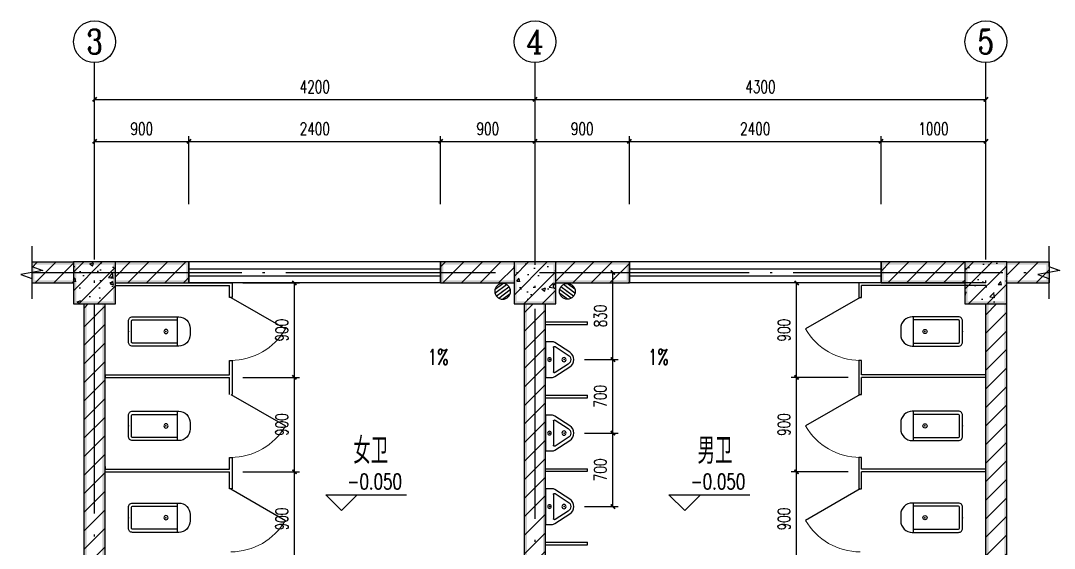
# Model space of a CAD drawing. Extents: x 5904849 to 6011887, y -826029 to -177002.
# Drawn here: x 5911296 to 5921154, y -803573 to -798544 of the extents above; entities that cross this region are included whole.
import ezdxf
from ezdxf.enums import TextEntityAlignment as Align

# ---------------------------------------------------------------- set-up
doc = ezdxf.new("R2010")
doc.units = 0
doc.header["$LTSCALE"] = 1000
doc.header["$MEASUREMENT"] = 0
doc.linetypes.add('DOTE', pattern=[2.42, 2, -0.2, 0.02, -0.2])
doc.layers.get('0').update_dxf_attribs({"linetype": 'CONTINUOUS'})
doc.layers.get('Defpoints').update_dxf_attribs({"linetype": 'CONTINUOUS'})
for name, color, linetype in [('AXIS', 3, 'CONTINUOUS'), ('AXIS_TEXT', 7, 'CONTINUOUS'), ('COLUMN', 9, 'CONTINUOUS'), ('DIM_ELEV', 3, 'CONTINUOUS'), ('DIM_SYMB', 3, 'CONTINUOUS'), ('DOTE', 252, 'CONTINUOUS'), ('LATRINE', 6, 'CONTINUOUS'), ('LVTRY', 6, 'CONTINUOUS'), ('PUB_DIM', 3, 'CONTINUOUS'), ('PUB_HATCH', 8, 'CONTINUOUS'), ('PUB_TEXT', 7, 'CONTINUOUS'), ('PUB_WALL', 9, 'CONTINUOUS'), ('WALL', 2, 'CONTINUOUS'), ('WINDOW', 4, 'CONTINUOUS'), ('排水', 221, 'CONTINUOUS')]:
    doc.layers.add(name, color=color, linetype=linetype)
doc.styles.add('_TCH_AXIS', font='COMPLEX', dxfattribs={"bigfont": 'GBCBIG'})
doc.styles.add('_TCH_DIM', font='SIMPLEX', dxfattribs={"bigfont": 'GBCBIG'})
doc.styles.add('_TCH_DIM_T3', font='SIMPLEX', dxfattribs={"width": 0.705882, "bigfont": 'GBCBIG'})
doc.styles.add('COMPLEX', font='COMPLEX')
doc.styles.add('schuco', font='sceie.shx', dxfattribs={"width": 0.7, "bigfont": 'sceic.shx'})
doc.dimstyles.new('_TCH_ARCH&&50', dxfattribs={"dimtxt": 119, "dimasz": 40, "dimexe": 50, "dimexo": 100, "dimgap": 60.5, "dimtad": 1, "dimdec": 0, "dimzin": 0, "dimdsep": 46, "dimtxsty": '_TCH_DIM_T3', "dimblk": 'ARCHTICK', "dimcen": 0.09, "dimclrt": 7, "dimazin": 2, "dimtfac": 1, "dimtdec": 0, "dimtix": 1, "dimtmove": 2, "dimatfit": 3, "dimfxl": 0, "dimtolj": 1, "dimtzin": 0, "dimarcsym": 0})
pattern_1 = [(45, (0, 89.76), (-88.388383, 88.388383), [])]
pattern_2 = [(45, (0, 0), (-88.3883476, 88.3883476), []), (50, (0, 0), (358.630091, -31.376067), [37.5, -412.5]), (355, (0, 0), (-69.375667, 376.096067), [30, -330]), (100.4514, (29.9, -2.6), (289.25469, 344.719771), [31.870095, -350.571056]), (46.1842, (0, 100), (533.620524, -82.759507), [56.25, -618.75]), (96.6356, (44.47, 93.1), (467.331353, 487.058935), [47.805144, -525.8565]), (351.1842, (0, 100), (467.330973, 487.0593), [45, -495]), (21, (50, 75), (298.453526, -201.309445), [37.5, -412.5]), (326, (50, 75), (121.657666, 362.575023), [30, -330]), (71.4514, (74.87, 58.22), (420.111314, 161.265248), [31.870095, -350.571056]), (37.5, (0, 0), (6.0799277, 166.446927), [0, -326, 0, -335, 0, -331.25]), (7.5, (0, 0), (131.5347687, 197.205856), [0, -191, 0, -318.5, 0, -126.25]), (327.5, (-111.5, 0), (266.911218, -11.277436), [0, -125, 0, -390, 0, -517.5]), (317.5, (-161.5, 0), (291.593085, 50.052491), [0, -162.5, 0, -259, 0, -367.5])]

# ---------------------------------------------------------------- blocks, each defined once
blk = doc.blocks.new('_ArchTick')
at = {"color": 0, "linetype": 'ByBlock', "const_width": 0.4}
blk.add_lwpolyline([(-0.5, -0.5), (0.5, 0.5)], dxfattribs=at)
blk = doc.blocks.new('*D267')
at = {"layer": 'Defpoints', "color": 0}
for p in [(5913313.5, -801043.6), (5913906.4, -801043.6), (5913313.5, -801943.6)]:
    blk.add_point(p, dxfattribs=at)
at = {"layer": 'PUB_DIM', "color": 0, "lineweight": -2}
for p, q in [((5913413.5, -801043.6), (5913956.4, -801043.6)), ((5913906.4, -801943.6), (5913906.4, -801043.6)), ((5913413.5, -801943.6), (5913956.4, -801943.6))]:
    blk.add_line(p, q, dxfattribs=at)
at = {"layer": 'PUB_DIM', "color": 0, "lineweight": -2, "xscale": 40, "yscale": 40, "zscale": 40}
for p, rotation in [((5913906.4, -801043.6), 90), ((5913906.4, -801943.6), 270)]:
    blk.add_blockref('_ArchTick', p, dxfattribs=dict(at, rotation=rotation))
at = {"layer": 'PUB_DIM', "color": 7, "insert": (5913786.4, -801493.6), "char_height": 119, "attachment_point": 5, "rotation": 90, "style": '_TCH_DIM_T3'}
blk.add_mtext('\\A1;900', dxfattribs=at)
blk = doc.blocks.new('*D268')
at = {"layer": 'Defpoints', "color": 0}
for p in [(5913313.5, -801943.6), (5913906.4, -801943.6), (5913313.5, -802843.6)]:
    blk.add_point(p, dxfattribs=at)
at = {"layer": 'PUB_DIM', "color": 0, "lineweight": -2}
for p, q in [((5913413.5, -801943.6), (5913956.4, -801943.6)), ((5913906.4, -802843.6), (5913906.4, -801943.6)), ((5913413.5, -802843.6), (5913956.4, -802843.6))]:
    blk.add_line(p, q, dxfattribs=at)
at = {"layer": 'PUB_DIM', "color": 0, "lineweight": -2, "xscale": 40, "yscale": 40, "zscale": 40}
for p, rotation in [((5913906.4, -801943.6), 90), ((5913906.4, -802843.6), 270)]:
    blk.add_blockref('_ArchTick', p, dxfattribs=dict(at, rotation=rotation))
at = {"layer": 'PUB_DIM', "color": 7, "insert": (5913786.4, -802393.6), "char_height": 119, "attachment_point": 5, "rotation": 90, "style": '_TCH_DIM_T3'}
blk.add_mtext('\\A1;900', dxfattribs=at)
blk = doc.blocks.new('*D269')
at = {"layer": 'Defpoints', "color": 0}
for p in [(5913313.5, -802843.6), (5913906.4, -802843.6), (5913313.5, -803743.6)]:
    blk.add_point(p, dxfattribs=at)
at = {"layer": 'PUB_DIM', "color": 0, "lineweight": -2}
for p, q in [((5913413.5, -802843.6), (5913956.4, -802843.6)), ((5913906.4, -803743.6), (5913906.4, -802843.6)), ((5913413.5, -803743.6), (5913956.4, -803743.6))]:
    blk.add_line(p, q, dxfattribs=at)
at = {"layer": 'PUB_DIM', "color": 0, "lineweight": -2, "xscale": 40, "yscale": 40, "zscale": 40}
for p, rotation in [((5913906.4, -802843.6), 90), ((5913906.4, -803743.6), 270)]:
    blk.add_blockref('_ArchTick', p, dxfattribs=dict(at, rotation=rotation))
at = {"layer": 'PUB_DIM', "color": 7, "insert": (5913786.4, -803293.6), "char_height": 119, "attachment_point": 5, "rotation": 90, "style": '_TCH_DIM_T3'}
blk.add_mtext('\\A1;900', dxfattribs=at)
blk = doc.blocks.new('*D272')
at = {"layer": 'Defpoints', "color": 0}
for p in [(5918695.5, -801043.6), (5919288.5, -801043.6), (5919288.5, -801943.6)]:
    blk.add_point(p, dxfattribs=at)
at = {"layer": 'PUB_DIM', "color": 0, "lineweight": -2}
for p, q in [((5919188.5, -801043.6), (5918645.5, -801043.6)), ((5918695.5, -801943.6), (5918695.5, -801043.6)), ((5919188.5, -801943.6), (5918645.5, -801943.6))]:
    blk.add_line(p, q, dxfattribs=at)
at = {"layer": 'PUB_DIM', "color": 0, "lineweight": -2, "xscale": 40, "yscale": 40, "zscale": 40}
for p, rotation in [((5918695.5, -801043.6), 90), ((5918695.5, -801943.6), 270)]:
    blk.add_blockref('_ArchTick', p, dxfattribs=dict(at, rotation=rotation))
at = {"layer": 'PUB_DIM', "color": 7, "insert": (5918575.5, -801493.6), "char_height": 119, "attachment_point": 5, "rotation": 90, "style": '_TCH_DIM_T3'}
blk.add_mtext('\\A1;900', dxfattribs=at)
blk = doc.blocks.new('*D273')
at = {"layer": 'Defpoints', "color": 0}
for p in [(5918695.5, -801943.6), (5919288.5, -801943.6), (5919288.5, -802843.6)]:
    blk.add_point(p, dxfattribs=at)
at = {"layer": 'PUB_DIM', "color": 0, "lineweight": -2}
for p, q in [((5919188.5, -801943.6), (5918645.5, -801943.6)), ((5918695.5, -802843.6), (5918695.5, -801943.6)), ((5919188.5, -802843.6), (5918645.5, -802843.6))]:
    blk.add_line(p, q, dxfattribs=at)
at = {"layer": 'PUB_DIM', "color": 0, "lineweight": -2, "xscale": 40, "yscale": 40, "zscale": 40}
for p, rotation in [((5918695.5, -801943.6), 90), ((5918695.5, -802843.6), 270)]:
    blk.add_blockref('_ArchTick', p, dxfattribs=dict(at, rotation=rotation))
at = {"layer": 'PUB_DIM', "color": 7, "insert": (5918575.5, -802393.6), "char_height": 119, "attachment_point": 5, "rotation": 90, "style": '_TCH_DIM_T3'}
blk.add_mtext('\\A1;900', dxfattribs=at)
blk = doc.blocks.new('*D274')
at = {"layer": 'Defpoints', "color": 0}
for p in [(5918695.5, -802843.6), (5919288.5, -802843.6), (5919288.5, -803743.6)]:
    blk.add_point(p, dxfattribs=at)
at = {"layer": 'PUB_DIM', "color": 0, "lineweight": -2}
for p, q in [((5919188.5, -802843.6), (5918645.5, -802843.6)), ((5918695.5, -803743.6), (5918695.5, -802843.6)), ((5919188.5, -803743.6), (5918645.5, -803743.6))]:
    blk.add_line(p, q, dxfattribs=at)
at = {"layer": 'PUB_DIM', "color": 0, "lineweight": -2, "xscale": 40, "yscale": 40, "zscale": 40}
for p, rotation in [((5918695.5, -802843.6), 90), ((5918695.5, -803743.6), 270)]:
    blk.add_blockref('_ArchTick', p, dxfattribs=dict(at, rotation=rotation))
at = {"layer": 'PUB_DIM', "color": 7, "insert": (5918575.5, -803293.6), "char_height": 119, "attachment_point": 5, "rotation": 90, "style": '_TCH_DIM_T3'}
blk.add_mtext('\\A1;900', dxfattribs=at)
blk = doc.blocks.new('*D280')
at = {"layer": 'Defpoints', "color": 0}
for p in [(5916571.5, -802474.5), (5916944, -802474.5), (5916571.5, -803175)]:
    blk.add_point(p, dxfattribs=at)
at = {"layer": 'PUB_DIM', "color": 0, "lineweight": -2}
for p, q in [((5916671.5, -802474.5), (5916994, -802474.5)), ((5916944, -803175), (5916944, -802474.5)), ((5916671.5, -803175), (5916994, -803175))]:
    blk.add_line(p, q, dxfattribs=at)
at = {"layer": 'PUB_DIM', "color": 0, "lineweight": -2, "xscale": 40, "yscale": 40, "zscale": 40}
for p, rotation in [((5916944, -802474.5), 90), ((5916944, -803175), 270)]:
    blk.add_blockref('_ArchTick', p, dxfattribs=dict(at, rotation=rotation))
at = {"layer": 'PUB_DIM', "color": 7, "insert": (5916824, -802824.7), "char_height": 119, "attachment_point": 5, "rotation": 90, "style": '_TCH_DIM_T3'}
blk.add_mtext('\\A1;700', dxfattribs=at)
blk = doc.blocks.new('*D281')
at = {"layer": 'Defpoints', "color": 0}
for p in [(5916571.5, -801774), (5916944, -801774), (5916571.5, -802474.5)]:
    blk.add_point(p, dxfattribs=at)
at = {"layer": 'PUB_DIM', "color": 0, "lineweight": -2}
for p, q in [((5916671.5, -801774), (5916994, -801774)), ((5916944, -802474.5), (5916944, -801774)), ((5916671.5, -802474.5), (5916994, -802474.5))]:
    blk.add_line(p, q, dxfattribs=at)
at = {"layer": 'PUB_DIM', "color": 0, "lineweight": -2, "xscale": 40, "yscale": 40, "zscale": 40}
for p, rotation in [((5916944, -801774), 90), ((5916944, -802474.5), 270)]:
    blk.add_blockref('_ArchTick', p, dxfattribs=dict(at, rotation=rotation))
at = {"layer": 'PUB_DIM', "color": 7, "insert": (5916824, -802124.3), "char_height": 119, "attachment_point": 5, "rotation": 90, "style": '_TCH_DIM_T3'}
blk.add_mtext('\\A1;700', dxfattribs=at)
blk = doc.blocks.new('*D282')
at = {"layer": 'Defpoints', "color": 0}
for p in [(5916571.5, -800943.6), (5916944, -800943.6), (5916571.5, -801774)]:
    blk.add_point(p, dxfattribs=at)
at = {"layer": 'PUB_DIM', "color": 0, "lineweight": -2}
for p, q in [((5916671.5, -800943.6), (5916994, -800943.6)), ((5916944, -801774), (5916944, -800943.6)), ((5916671.5, -801774), (5916994, -801774))]:
    blk.add_line(p, q, dxfattribs=at)
at = {"layer": 'PUB_DIM', "color": 0, "lineweight": -2, "xscale": 40, "yscale": 40, "zscale": 40}
for p, rotation in [((5916944, -800943.6), 90), ((5916944, -801774), 270)]:
    blk.add_blockref('_ArchTick', p, dxfattribs=dict(at, rotation=rotation))
at = {"layer": 'PUB_DIM', "color": 7, "insert": (5916824, -801358.8), "char_height": 119, "attachment_point": 5, "rotation": 90, "style": '_TCH_DIM_T3'}
blk.add_mtext('\\A1;830', dxfattribs=at)
blk = doc.blocks.new('*D309')
at = {"layer": 'Defpoints', "color": 0}
for p in [(5912901, -799693.6), (5912001, -800393.6), (5912901, -800393.6)]:
    blk.add_point(p, dxfattribs=at)
at = {"layer": 'PUB_DIM', "color": 0, "lineweight": -2}
for p, q in [((5912001, -800293.6), (5912001, -799643.6)), ((5912901, -800293.6), (5912901, -799643.6)), ((5912001, -799693.6), (5912901, -799693.6))]:
    blk.add_line(p, q, dxfattribs=at)
at = {"layer": 'PUB_DIM', "color": 0, "lineweight": -2, "xscale": 40, "yscale": 40, "zscale": 40, "rotation": 180}
blk.add_blockref('_ArchTick', (5912001, -799693.6), dxfattribs=at)
at = {"layer": 'PUB_DIM', "color": 0, "lineweight": -2, "xscale": 40, "yscale": 40, "zscale": 40}
blk.add_blockref('_ArchTick', (5912901, -799693.6), dxfattribs=at)
at = {"layer": 'PUB_DIM', "color": 7, "insert": (5912451, -799573.6), "char_height": 119, "attachment_point": 5, "style": '_TCH_DIM_T3'}
blk.add_mtext('\\A1;900', dxfattribs=at)
blk = doc.blocks.new('*D310')
at = {"layer": 'Defpoints', "color": 0}
for p in [(5915301, -799693.6), (5912901, -800393.6), (5915301, -800393.6)]:
    blk.add_point(p, dxfattribs=at)
at = {"layer": 'PUB_DIM', "color": 0, "lineweight": -2}
for p, q in [((5912901, -800293.6), (5912901, -799643.6)), ((5915301, -800293.6), (5915301, -799643.6)), ((5912901, -799693.6), (5915301, -799693.6))]:
    blk.add_line(p, q, dxfattribs=at)
at = {"layer": 'PUB_DIM', "color": 0, "lineweight": -2, "xscale": 40, "yscale": 40, "zscale": 40, "rotation": 180}
blk.add_blockref('_ArchTick', (5912901, -799693.6), dxfattribs=at)
at = {"layer": 'PUB_DIM', "color": 0, "lineweight": -2, "xscale": 40, "yscale": 40, "zscale": 40}
blk.add_blockref('_ArchTick', (5915301, -799693.6), dxfattribs=at)
at = {"layer": 'PUB_DIM', "color": 7, "insert": (5914101, -799573.6), "char_height": 119, "attachment_point": 5, "style": '_TCH_DIM_T3'}
blk.add_mtext('\\A1;2400', dxfattribs=at)
blk = doc.blocks.new('*D311')
at = {"layer": 'Defpoints', "color": 0}
for p in [(5916201, -799693.6), (5915301, -800393.6), (5916201, -800393.6)]:
    blk.add_point(p, dxfattribs=at)
at = {"layer": 'PUB_DIM', "color": 0, "lineweight": -2}
for p, q in [((5915301, -800293.6), (5915301, -799643.6)), ((5916201, -800293.6), (5916201, -799643.6)), ((5915301, -799693.6), (5916201, -799693.6))]:
    blk.add_line(p, q, dxfattribs=at)
at = {"layer": 'PUB_DIM', "color": 0, "lineweight": -2, "xscale": 40, "yscale": 40, "zscale": 40, "rotation": 180}
blk.add_blockref('_ArchTick', (5915301, -799693.6), dxfattribs=at)
at = {"layer": 'PUB_DIM', "color": 0, "lineweight": -2, "xscale": 40, "yscale": 40, "zscale": 40}
blk.add_blockref('_ArchTick', (5916201, -799693.6), dxfattribs=at)
at = {"layer": 'PUB_DIM', "color": 7, "insert": (5915751, -799573.6), "char_height": 119, "attachment_point": 5, "style": '_TCH_DIM_T3'}
blk.add_mtext('\\A1;900', dxfattribs=at)
blk = doc.blocks.new('*D312')
at = {"layer": 'Defpoints', "color": 0}
for p in [(5917101, -799693.6), (5916201, -800393.6), (5917101, -800393.6)]:
    blk.add_point(p, dxfattribs=at)
at = {"layer": 'PUB_DIM', "color": 0, "lineweight": -2}
for p, q in [((5916201, -800293.6), (5916201, -799643.6)), ((5917101, -800293.6), (5917101, -799643.6)), ((5916201, -799693.6), (5917101, -799693.6))]:
    blk.add_line(p, q, dxfattribs=at)
at = {"layer": 'PUB_DIM', "color": 0, "lineweight": -2, "xscale": 40, "yscale": 40, "zscale": 40, "rotation": 180}
blk.add_blockref('_ArchTick', (5916201, -799693.6), dxfattribs=at)
at = {"layer": 'PUB_DIM', "color": 0, "lineweight": -2, "xscale": 40, "yscale": 40, "zscale": 40}
blk.add_blockref('_ArchTick', (5917101, -799693.6), dxfattribs=at)
at = {"layer": 'PUB_DIM', "color": 7, "insert": (5916651, -799573.6), "char_height": 119, "attachment_point": 5, "style": '_TCH_DIM_T3'}
blk.add_mtext('\\A1;900', dxfattribs=at)
blk = doc.blocks.new('*D313')
at = {"layer": 'Defpoints', "color": 0}
for p in [(5919501, -799693.6), (5917101, -800393.6), (5919501, -800393.6)]:
    blk.add_point(p, dxfattribs=at)
at = {"layer": 'PUB_DIM', "color": 0, "lineweight": -2}
for p, q in [((5917101, -800293.6), (5917101, -799643.6)), ((5919501, -800293.6), (5919501, -799643.6)), ((5917101, -799693.6), (5919501, -799693.6))]:
    blk.add_line(p, q, dxfattribs=at)
at = {"layer": 'PUB_DIM', "color": 0, "lineweight": -2, "xscale": 40, "yscale": 40, "zscale": 40, "rotation": 180}
blk.add_blockref('_ArchTick', (5917101, -799693.6), dxfattribs=at)
at = {"layer": 'PUB_DIM', "color": 0, "lineweight": -2, "xscale": 40, "yscale": 40, "zscale": 40}
blk.add_blockref('_ArchTick', (5919501, -799693.6), dxfattribs=at)
at = {"layer": 'PUB_DIM', "color": 7, "insert": (5918301, -799573.6), "char_height": 119, "attachment_point": 5, "style": '_TCH_DIM_T3'}
blk.add_mtext('\\A1;2400', dxfattribs=at)
blk = doc.blocks.new('*D314')
at = {"layer": 'Defpoints', "color": 0}
for p in [(5920501, -799693.6), (5919501, -800393.6), (5920501, -800393.6)]:
    blk.add_point(p, dxfattribs=at)
at = {"layer": 'PUB_DIM', "color": 0, "lineweight": -2}
for p, q in [((5919501, -800293.6), (5919501, -799643.6)), ((5920501, -800293.6), (5920501, -799643.6)), ((5919501, -799693.6), (5920501, -799693.6))]:
    blk.add_line(p, q, dxfattribs=at)
at = {"layer": 'PUB_DIM', "color": 0, "lineweight": -2, "xscale": 40, "yscale": 40, "zscale": 40, "rotation": 180}
blk.add_blockref('_ArchTick', (5919501, -799693.6), dxfattribs=at)
at = {"layer": 'PUB_DIM', "color": 0, "lineweight": -2, "xscale": 40, "yscale": 40, "zscale": 40}
blk.add_blockref('_ArchTick', (5920501, -799693.6), dxfattribs=at)
at = {"layer": 'PUB_DIM', "color": 7, "insert": (5920001, -799573.6), "char_height": 119, "attachment_point": 5, "style": '_TCH_DIM_T3'}
blk.add_mtext('\\A1;1000', dxfattribs=at)
blk = doc.blocks.new('*D315')
at = {"layer": 'AXIS', "color": 0, "lineweight": -2}
for p, q in [((5912001, -800293.6), (5912001, -799243.6)), ((5916201, -800293.6), (5916201, -799243.6)), ((5912001, -799293.6), (5916201, -799293.6))]:
    blk.add_line(p, q, dxfattribs=at)
at = {"layer": 'Defpoints', "color": 0}
for p in [(5916201, -799293.6), (5912001, -800393.6), (5916201, -800393.6)]:
    blk.add_point(p, dxfattribs=at)
at = {"layer": 'AXIS', "color": 0, "lineweight": -2, "xscale": 40, "yscale": 40, "zscale": 40, "rotation": 180}
blk.add_blockref('_ArchTick', (5912001, -799293.6), dxfattribs=at)
at = {"layer": 'AXIS', "color": 0, "lineweight": -2, "xscale": 40, "yscale": 40, "zscale": 40}
blk.add_blockref('_ArchTick', (5916201, -799293.6), dxfattribs=at)
at = {"layer": 'AXIS', "color": 7, "insert": (5914101, -799173.6), "char_height": 119, "attachment_point": 5, "style": '_TCH_DIM_T3'}
blk.add_mtext('\\A1;4200', dxfattribs=at)
blk = doc.blocks.new('*D316')
at = {"layer": 'AXIS', "color": 0, "lineweight": -2}
for p, q in [((5916201, -800293.6), (5916201, -799243.6)), ((5920501, -800293.6), (5920501, -799243.6)), ((5916201, -799293.6), (5920501, -799293.6))]:
    blk.add_line(p, q, dxfattribs=at)
at = {"layer": 'Defpoints', "color": 0}
for p in [(5920501, -799293.6), (5916201, -800393.6), (5920501, -800393.6)]:
    blk.add_point(p, dxfattribs=at)
at = {"layer": 'AXIS', "color": 0, "lineweight": -2, "xscale": 40, "yscale": 40, "zscale": 40, "rotation": 180}
blk.add_blockref('_ArchTick', (5916201, -799293.6), dxfattribs=at)
at = {"layer": 'AXIS', "color": 0, "lineweight": -2, "xscale": 40, "yscale": 40, "zscale": 40}
blk.add_blockref('_ArchTick', (5920501, -799293.6), dxfattribs=at)
at = {"layer": 'AXIS', "color": 7, "insert": (5918351, -799173.6), "char_height": 119, "attachment_point": 5, "style": '_TCH_DIM_T3'}
blk.add_mtext('\\A1;4300', dxfattribs=at)
blk = doc.blocks.new('$WINLIB2D$00000001')
at = {"color": 0}
for points in [[(-0.5, 0.5), (-0.5, -0.5)], [(-0.5, 0.5), (0.5, 0.5)], [(0.5, -0.5), (0.5, 0.5)], [(0.5, 0.1667), (-0.5, 0.1667)], [(0.5, -0.1667), (-0.5, -0.1667)], [(-0.5, -0.5), (0.5, -0.5)]]:
    blk.add_lwpolyline(points, dxfattribs=at)
blk = doc.blocks.new('_AXISO')
blk.add_circle((0, 0), 0.5)
at = {"layer": 'AXIS_TEXT', "style": 'COMPLEX', "width": 1.041667}
blk.add_attdef('A', text='', height=0.56, dxfattribs=at).set_placement((-0.25, -0.28), (0.25, -0.28), align=Align.FIT)
blk = doc.blocks.new('$lvtry$00000200')
at = {"color": 0}
for p, q in [((-109.8, -40), (-109.8, -469.7)), ((99.8, -30), (-99.8, -30)), ((109.8, -469.7), (109.8, -40))]:
    blk.add_line(p, q, dxfattribs=at)
blk.add_lwpolyline([(99.8, 0), (-99.8, 0, 0.414214), (-139.8, -40), (-139.8, -479.7, 0.414214), (-29.8, -589.7), (29.8, -589.7, 0.414214), (139.8, -479.7), (139.8, -40, 0.414214)], format="xyb", close=True, dxfattribs=at)
blk.add_lwpolyline([(139.8, -469.7), (-139.8, -469.7)], dxfattribs=at)
blk.add_circle((0, -358.6), 20, dxfattribs=at)
for centre, start, end in [((-99.8, -40), 90, 180), ((99.8, -40), 0, 90)]:
    blk.add_arc(centre, 10, start, end, dxfattribs=at)
for p in [(0, 0), (0, -358.6)]:
    blk.add_point(p, dxfattribs=at)
blk = doc.blocks.new('$TCHSYS$APDOOR2D')
blk.add_line((0.5, 0), (0, 0.866))
at = {"lineweight": 13}
blk.add_arc((0.5, 0), 1, 120, 180, dxfattribs=at)
blk = doc.blocks.new('$lvtry$00000221')
at = {"color": 0}
for p, q in [((-124.2, -91.5), (-43.3, -215.6)), ((-115.8, -76), (115.8, -76)), ((43.3, -215.6), (124.2, -91.5))]:
    blk.add_line(p, q, dxfattribs=at)
blk.add_lwpolyline([(69.3, -230.6, -0.57735), (-69.3, -230.6), (-161.9, -88.4, -0.145378), (-170, -61.1), (-170, 0), (170, 0), (170, -61.1, -0.145378), (161.9, -88.4)], format="xyb", close=True, dxfattribs=at)
for centre, radius in [((0, -38), 17.7), ((0, -177), 20)]:
    blk.add_circle(centre, radius, dxfattribs=at)
for centre, radius, start, end in [((-115.8, -86), 10, 90, 213.0863), ((115.8, -86), 10, 326.9137, 90), ((0, -190.6), 50, 210, 330)]:
    blk.add_arc(centre, radius, start, end, dxfattribs=at)
for p in [(0, -38), (0, -177)]:
    blk.add_point(p, dxfattribs=at)
blk = doc.blocks.new('$lvtry$00000171')
at = {"layer": '排水'}
for p, q in [((-74.2, 10.6), (-10.6, 74.2)), ((-69.8, -27.4), (27.4, 69.8)), ((-53, -53), (53, 53)), ((-27.4, -69.8), (69.8, 27.4)), ((10.6, -74.2), (74.2, -10.6))]:
    blk.add_line(p, q, dxfattribs=at)
blk.add_circle((0, 0), 75, dxfattribs=at)
blk.add_point((0, 0), dxfattribs=at)

msp = doc.modelspace()

# ---------------------------------------------------------------- hatches: boundary and pattern name
at = {"layer": 'COLUMN', "linetype": 'ByBlock'}
for points in [[(5912201, -800843.6), (5911801, -800843.6), (5911826, -800868.6), (5912176, -800868.6)], [(5911801, -800843.6), (5911801, -801243.6), (5911826, -801218.6), (5911826, -800868.6)], [(5912201, -801243.6), (5912201, -800843.6), (5912176, -800868.6), (5912176, -801218.6)], [(5916401, -800843.6), (5916001, -800843.6), (5916026, -800868.6), (5916376, -800868.6)], [(5916001, -800843.6), (5916001, -801243.6), (5916026, -801218.6), (5916026, -800868.6)], [(5916401, -801243.6), (5916401, -800843.6), (5916376, -800868.6), (5916376, -801218.6)], [(5920701, -800843.6), (5920301, -800843.6), (5920326, -800868.6), (5920676, -800868.6)], [(5920301, -800843.6), (5920301, -801243.6), (5920326, -801218.6), (5920326, -800868.6)], [(5920701, -801243.6), (5920701, -800843.6), (5920676, -800868.6), (5920676, -801218.6)], [(5911801, -801243.6), (5912201, -801243.6), (5912176, -801218.6), (5911826, -801218.6)], [(5916001, -801243.6), (5916401, -801243.6), (5916376, -801218.6), (5916026, -801218.6)], [(5920301, -801243.6), (5920701, -801243.6), (5920676, -801218.6), (5920326, -801218.6)]]:
    msp.add_hatch(color=256, dxfattribs=at).paths.add_polyline_path(points)
at = {"layer": 'PUB_HATCH', "linetype": 'ByBlock'}
h = msp.add_hatch(dxfattribs=at)
h.set_pattern_fill('普通砖', color=256, scale=50, style=0)
h.set_pattern_definition(pattern_1)
h.paths.add_polyline_path([(5911801, -801043.6), (5911801, -800843.6), (5911401, -800843.6), (5911401, -801043.6)])
h = msp.add_hatch(dxfattribs=at)
h.set_pattern_fill('钢筋混凝土', color=256, scale=50, style=0)
h.set_pattern_definition(pattern_2)
h.paths.add_polyline_path([(5911801, -801243.6), (5912201, -801243.6), (5912201, -800843.6), (5911801, -800843.6)])
h = msp.add_hatch(dxfattribs=at)
h.set_pattern_fill('普通砖', color=256, scale=50, style=0)
h.set_pattern_definition(pattern_1)
h.paths.add_polyline_path([(5912201, -800843.6), (5912201, -801043.6), (5912901, -801043.6), (5912901, -800843.6)])
h = msp.add_hatch(dxfattribs=at)
h.set_pattern_fill('普通砖', color=256, scale=50, style=0)
h.set_pattern_definition(pattern_1)
h.paths.add_polyline_path([(5916001, -801043.6), (5916001, -800843.6), (5915301, -800843.6), (5915301, -801043.6)])
h = msp.add_hatch(dxfattribs=at)
h.set_pattern_fill('钢筋混凝土', color=256, scale=50, style=0)
h.set_pattern_definition(pattern_2)
h.paths.add_polyline_path([(5916001, -801243.6), (5916401, -801243.6), (5916401, -800843.6), (5916001, -800843.6)])
h = msp.add_hatch(dxfattribs=at)
h.set_pattern_fill('普通砖', color=256, scale=50, style=0)
h.set_pattern_definition(pattern_1)
h.paths.add_polyline_path([(5916401, -800843.6), (5916401, -801043.6), (5917101, -801043.6), (5917101, -800843.6)])
h = msp.add_hatch(dxfattribs=at)
h.set_pattern_fill('普通砖', color=256, scale=50, style=0)
h.set_pattern_definition(pattern_1)
h.paths.add_polyline_path([(5920301, -801043.6), (5920301, -800843.6), (5919501, -800843.6), (5919501, -801043.6)])
h = msp.add_hatch(dxfattribs=at)
h.set_pattern_fill('钢筋混凝土', color=256, scale=50, style=0)
h.set_pattern_definition(pattern_2)
h.paths.add_polyline_path([(5920301, -801243.6), (5920701, -801243.6), (5920701, -800843.6), (5920301, -800843.6)])
h = msp.add_hatch(dxfattribs=at)
h.set_pattern_fill('普通砖', color=256, scale=50, style=0)
h.set_pattern_definition(pattern_1)
h.paths.add_polyline_path([(5920701, -800843.6), (5920701, -801043.6), (5921103.7, -801043.6), (5921103.7, -800843.6)])
h = msp.add_hatch(dxfattribs=at)
h.set_pattern_fill('普通砖', color=256, scale=50, style=0)
h.set_pattern_definition(pattern_1)
h.paths.add_polyline_path([(5912101, -801243.6), (5911901, -801243.6), (5911901, -804643.6), (5912034.3, -804643.6), (5912076, -804568.6), (5912101, -804543.6)])
h = msp.add_hatch(dxfattribs=at)
h.set_pattern_fill('普通砖', color=256, scale=50, style=0)
h.set_pattern_definition(pattern_1)
h.paths.add_polyline_path([(5916301, -801243.6), (5916101, -801243.6), (5916101, -804543.6), (5916126, -804568.6), (5916201, -804610.3), (5916276, -804568.6), (5916301, -804543.6)])
h = msp.add_hatch(dxfattribs=at)
h.set_pattern_fill('普通砖', color=256, scale=50, style=0)
h.set_pattern_definition(pattern_1)
h.paths.add_polyline_path([(5920701, -801243.6), (5920501, -801243.6), (5920501, -804543.6), (5920526, -804568.6), (5920567.6, -804643.6), (5920701, -804643.6)])
at = {"layer": 'PUB_WALL', "linetype": 'ByBlock'}
for points in [[(5911801, -800868.6), (5911801, -800843.6), (5911401, -800843.6), (5911401, -800868.6)], [(5911401, -800843.6), (5911401, -801043.6), (5911426, -801043.6), (5911426, -800843.6)], [(5912201, -800843.6), (5912201, -800868.6), (5912876, -800868.6), (5912901, -800843.6)], [(5912901, -801043.6), (5912901, -800843.6), (5912876, -800868.6), (5912876, -801018.6)], [(5916001, -800868.6), (5916001, -800843.6), (5915301, -800843.6), (5915326, -800868.6)], [(5915301, -800843.6), (5915301, -801043.6), (5915326, -801018.6), (5915326, -800868.6)], [(5916401, -800843.6), (5916401, -800868.6), (5917076, -800868.6), (5917101, -800843.6)], [(5917101, -801043.6), (5917101, -800843.6), (5917076, -800868.6), (5917076, -801018.6)], [(5920301, -800868.6), (5920301, -800843.6), (5919501, -800843.6), (5919526, -800868.6)], [(5919501, -800843.6), (5919501, -801043.6), (5919526, -801018.6), (5919526, -800868.6)], [(5920701, -800843.6), (5920701, -800868.6), (5921103.7, -800868.6), (5921103.7, -800843.6)], [(5921103.7, -800843.6), (5921078.7, -800843.6), (5921078.7, -801043.6), (5921103.7, -801043.6)], [(5911801, -801043.6), (5911801, -801018.6), (5911401, -801018.6), (5911401, -801043.6)], [(5912201, -801018.6), (5912201, -801043.6), (5912901, -801043.6), (5912876, -801018.6)], [(5916001, -801043.6), (5916001, -801018.6), (5915326, -801018.6), (5915301, -801043.6)], [(5916401, -801018.6), (5916401, -801043.6), (5917101, -801043.6), (5917076, -801018.6)], [(5920301, -801043.6), (5920301, -801018.6), (5919526, -801018.6), (5919501, -801043.6)], [(5920701, -801018.6), (5920701, -801043.6), (5921103.7, -801043.6), (5921103.7, -801018.6)], [(5911926, -801243.6), (5911901, -801243.6), (5911901, -804643.6), (5911926, -804643.6)], [(5912101, -801243.6), (5912076, -801243.6), (5912076, -804568.6), (5912101, -804543.6)], [(5916126, -801243.6), (5916101, -801243.6), (5916101, -804543.6), (5916126, -804568.6)], [(5916301, -801243.6), (5916276, -801243.6), (5916276, -804568.6), (5916301, -804543.6)], [(5920526, -801243.6), (5920501, -801243.6), (5920501, -804543.6), (5920526, -804568.6)], [(5920701, -801243.6), (5920676, -801243.6), (5920676, -804643.6), (5920701, -804643.6)]]:
    msp.add_hatch(color=256, dxfattribs=at).paths.add_polyline_path(points)

# ---------------------------------------------------------------- linework, layer by layer
at = {"layer": 'AXIS', "color": 0}
for p, q in [((5912001, -800443.6), (5912001, -798943.6)), ((5916201, -800443.6), (5916201, -798943.6)), ((5920501, -800443.6), (5920501, -798943.6))]:
    msp.add_line(p, q, dxfattribs=at)
at = {"layer": 'COLUMN', "linetype": 'ByBlock'}
for p, q in [((5912201, -800843.6), (5911801, -800843.6)), ((5911801, -800843.6), (5911801, -801243.6)), ((5912201, -801243.6), (5912201, -800843.6)), ((5916401, -800843.6), (5916001, -800843.6)), ((5916001, -800843.6), (5916001, -801243.6)), ((5916401, -801243.6), (5916401, -800843.6)), ((5920701, -800843.6), (5920301, -800843.6)), ((5920301, -800843.6), (5920301, -801243.6)), ((5920701, -801243.6), (5920701, -800843.6)), ((5911801, -801243.6), (5912201, -801243.6)), ((5916001, -801243.6), (5916401, -801243.6)), ((5920301, -801243.6), (5920701, -801243.6))]:
    msp.add_line(p, q, dxfattribs=at)
at = {"layer": 'DIM_ELEV', "color": 0}
for p, q in [((5914354.9, -803212.8), (5914204.9, -803062.8)), ((5914204.9, -803062.8), (5914975, -803062.8)), ((5914354.9, -803212.8), (5914504.9, -803062.8)), ((5917628.9, -803212.8), (5917478.9, -803062.8)), ((5917478.9, -803062.8), (5918249, -803062.8)), ((5917628.9, -803212.8), (5917778.9, -803062.8))]:
    msp.add_line(p, q, dxfattribs=at)
at = {"layer": 'DIM_SYMB', "color": 0}
for points in [[(5911401, -800693.6), (5911401, -800887.3), (5911506, -800925.6), (5911296, -800962.6), (5911401, -800999.8), (5911401, -801193.6)], [(5921101, -800693.6), (5921101, -800887.3), (5921206, -800925.6), (5920996, -800962.6), (5921101, -800999.8), (5921101, -801193.6)]]:
    msp.add_lwpolyline(points, dxfattribs=at)
at = {"layer": 'DIM_SYMB'}
for points in [[(5915352.7, -801605.6, 0, 0, 0), (5915541.9, -801440.6, 80, 0, 0), (5915768, -801243.5, 0, 0, 0)], [(5917286.6, -801605.6, 0, 0, 0), (5917097.3, -801440.6, 80, 0, 0), (5916871.2, -801243.5, 0, 0, 0)]]:
    msp.add_lwpolyline(points, format="xyseb", dxfattribs=at)
at = {"layer": 'DOTE', "linetype": 'DOTE'}
for p, q in [((5912001, -808081.3), (5912001, -800443.6)), ((5916201, -808131.3), (5916201, -800443.6)), ((5920501, -808081.3), (5920501, -800443.6)), ((5911403.7, -800943.6), (5921103.7, -800943.6))]:
    msp.add_line(p, q, dxfattribs=at)
at = {"layer": 'LATRINE'}
for p, q in [((5912201, -801043.6), (5913313.5, -801043.6)), ((5912201, -801068.6), (5913288.5, -801068.6)), ((5913288.5, -801181.1), (5913288.5, -801068.6)), ((5913313.5, -801043.6), (5913313.5, -801181.1)), ((5920501, -801043.6), (5919288.5, -801043.6)), ((5919288.5, -801043.6), (5919288.5, -801181.1)), ((5920501, -801068.6), (5919313.5, -801068.6)), ((5919313.5, -801181.1), (5919313.5, -801068.6)), ((5913313.5, -801181.1), (5913288.5, -801181.1)), ((5919288.5, -801181.1), (5919313.5, -801181.1)), ((5916301, -801438), (5916301, -801413)), ((5916301, -801414), (5916701, -801414)), ((5916701, -801439), (5916701, -801414)), ((5916301, -801439), (5916701, -801439)), ((5913288.5, -801781.1), (5913313.5, -801781.1)), ((5913288.5, -801918.6), (5913288.5, -801781.1)), ((5913313.5, -801781.1), (5913313.5, -801931.1)), ((5919288.5, -801781.1), (5919288.5, -801931.1)), ((5919313.5, -801781.1), (5919288.5, -801781.1)), ((5919313.5, -801918.6), (5919313.5, -801781.1)), ((5912101, -801918.6), (5913288.5, -801918.6)), ((5912101, -801918.6), (5912101, -801943.6)), ((5920501, -801918.6), (5919313.5, -801918.6)), ((5920501, -801943.6), (5920501, -801918.6)), ((5912101, -801943.6), (5913288.5, -801943.6)), ((5913288.5, -802106.1), (5913288.5, -801943.6)), ((5913313.5, -801931.1), (5913313.5, -802106.1)), ((5919288.5, -801931.1), (5919288.5, -802106.1)), ((5919313.5, -802106.1), (5919313.5, -801943.6)), ((5920501, -801943.6), (5919313.5, -801943.6)), ((5916301, -802137.4), (5916301, -802112.4)), ((5916301, -802113.4), (5916701, -802113.4)), ((5916701, -802138.4), (5916701, -802113.4)), ((5919288.5, -802106.1), (5919313.5, -802106.1)), ((5916301, -802138.4), (5916701, -802138.4)), ((5913288.5, -802706.1), (5913313.5, -802706.1)), ((5913288.5, -802818.6), (5913288.5, -802706.1)), ((5913313.5, -802706.1), (5913313.5, -802831.1)), ((5919288.5, -802706.1), (5919288.5, -802831.1)), ((5919313.5, -802706.1), (5919288.5, -802706.1)), ((5919313.5, -802818.6), (5919313.5, -802706.1)), ((5912101, -802793.6), (5912101, -802818.6)), ((5916301, -802836.9), (5916301, -802811.9)), ((5920501, -802818.6), (5920501, -802793.6)), ((5912101, -802818.6), (5913288.5, -802818.6)), ((5912101, -802843.6), (5913288.5, -802843.6)), ((5913288.5, -803006.1), (5913288.5, -802843.6)), ((5913313.5, -802831.1), (5913313.5, -803006.1)), ((5916301, -802813.9), (5916701, -802813.9)), ((5916301, -802838.9), (5916701, -802838.9)), ((5916701, -802838.9), (5916701, -802813.9)), ((5919288.5, -802831.1), (5919288.5, -803006.1)), ((5920501, -802818.6), (5919313.5, -802818.6)), ((5919313.5, -803006.1), (5919313.5, -802843.6)), ((5920501, -802843.6), (5919313.5, -802843.6)), ((5913313.5, -803006.1), (5913288.5, -803006.1)), ((5919288.5, -803006.1), (5919313.5, -803006.1)), ((5916301, -803536.4), (5916301, -803511.4)), ((5916301, -803514.4), (5916701, -803514.4)), ((5916301, -803539.4), (5916701, -803539.4)), ((5916701, -803539.4), (5916701, -803514.4))]:
    msp.add_line(p, q, dxfattribs=at)
at = {"layer": 'WALL', "linetype": 'ByBlock'}
for p, q in [((5911401, -800843.6), (5911801, -800843.6)), ((5911401, -800843.6), (5911401, -801043.6)), ((5912901, -800843.6), (5912201, -800843.6)), ((5912901, -801043.6), (5912901, -800843.6)), ((5916001, -800843.6), (5915301, -800843.6)), ((5915301, -800843.6), (5915301, -801043.6)), ((5917101, -800843.6), (5916401, -800843.6)), ((5917101, -801043.6), (5917101, -800843.6)), ((5920301, -800843.6), (5919501, -800843.6)), ((5919501, -800843.6), (5919501, -801043.6)), ((5920701, -800843.6), (5921103.7, -800843.6)), ((5921103.7, -800843.6), (5921103.7, -801043.6)), ((5911401, -801043.6), (5911801, -801043.6)), ((5912201, -801043.6), (5912901, -801043.6)), ((5915301, -801043.6), (5916001, -801043.6)), ((5916401, -801043.6), (5917101, -801043.6)), ((5919501, -801043.6), (5920301, -801043.6)), ((5920701, -801043.6), (5921103.7, -801043.6)), ((5911901, -804643.6), (5911901, -801243.6)), ((5912101, -804543.6), (5912101, -801243.6)), ((5916101, -804543.6), (5916101, -801243.6)), ((5916301, -804543.6), (5916301, -801243.6)), ((5920501, -804543.6), (5920501, -801243.6)), ((5920701, -804643.6), (5920701, -801243.6))]:
    msp.add_line(p, q, dxfattribs=at)

# ---------------------------------------------------------------- block references
at = {"layer": 'AXIS', "color": 0}
ref = msp.add_blockref('_AXISO', (5912001, -798743.6), dxfattribs=dict(at, xscale=400, yscale=400, zscale=400))
ref.add_attrib('A', '3', dxfattribs={"layer": 'AXIS_TEXT', "color": 0, "height": 233, "style": '_TCH_AXIS'}).set_placement((5911923.3, -798860.1), (5912078.6, -798860.1), align=Align.FIT)
ref = msp.add_blockref('_AXISO', (5916201, -798743.6), dxfattribs=dict(at, xscale=400, yscale=400, zscale=400))
ref.add_attrib('A', '4', dxfattribs={"layer": 'AXIS_TEXT', "color": 0, "height": 222.7, "style": '_TCH_AXIS'}).set_placement((5916116.1, -798855), (5916285.8, -798855), align=Align.FIT)
ref = msp.add_blockref('_AXISO', (5920501, -798743.6), dxfattribs=dict(at, xscale=400, yscale=400, zscale=400))
ref.add_attrib('A', '5', dxfattribs={"layer": 'AXIS_TEXT', "color": 0, "height": 233, "style": '_TCH_AXIS'}).set_placement((5920423.3, -798860.1), (5920578.6, -798860.1), align=Align.FIT)
at = {"layer": 'LATRINE', "yscale": -600, "zscale": 25}
for p, xscale, rotation in [((5913301, -801481.1), 600, 90.00000000000001), ((5919301, -801481.1), -600, 270), ((5913301, -802406.1), 600, 90.00000000000001), ((5919301, -802406.1), -600, 270), ((5913301, -803306.1), 600, 90.00000000000001), ((5919301, -803306.1), -600, 270)]:
    msp.add_blockref('$TCHSYS$APDOOR2D', p, dxfattribs=dict(at, xscale=xscale, rotation=rotation))
at = {"layer": 'LVTRY', "yscale": -1, "rotation": 81.34549654432831}
msp.add_blockref('$lvtry$00000171', (5915892.6, -801123.5), dxfattribs=at)
at = {"layer": 'LVTRY', "xscale": -1, "yscale": -1, "rotation": 278.6545034556717}
msp.add_blockref('$lvtry$00000171', (5916509.3, -801123.5), dxfattribs=at)
at = {"layer": 'LVTRY', "xscale": -1}
for name, p, rotation in [('$lvtry$00000200', (5912323.1, -801506.1), 89.9999999999155), ('$lvtry$00000221', (5916301, -801774), 90), ('$lvtry$00000200', (5912323.1, -802406.1), 89.9999999999155), ('$lvtry$00000221', (5916301, -802474.5), 90), ('$lvtry$00000221', (5916301, -803175), 90), ('$lvtry$00000200', (5912323.1, -803281.1), 89.9999999999155)]:
    msp.add_blockref(name, p, dxfattribs=dict(at, rotation=rotation))
at = {"layer": 'LVTRY', "rotation": 270.0000000000845}
for p in [(5920278.9, -801506.1), (5920278.9, -802406.1), (5920278.9, -803281.1)]:
    msp.add_blockref('$lvtry$00000200', p, dxfattribs=at)
at = {"layer": 'WINDOW', "linetype": 'ByBlock', "xscale": -2400, "zscale": -2400}
for p, yscale, rotation in [((5914101, -800943.6), -199.9999987673946, 359.9999999876254), ((5918301, -800943.6), -199.9999989520293, 359.9999999647415)]:
    msp.add_blockref('$WINLIB2D$00000001', p, dxfattribs=dict(at, yscale=yscale, rotation=rotation))

# ---------------------------------------------------------------- texts
at = {"style": 'schuco', "width": 0.7}
for s, p in [('女卫', (5914468, -802768.5)), ('男卫', (5917751.1, -802767.6))]:
    msp.add_text(s, height=250, dxfattribs=at).set_placement(p)
at = {"layer": 'PUB_TEXT', "style": '_TCH_AXIS', "width": 0.705882}
for p in [(5915178.7, -801823.4), (5917278.3, -801823.4)]:
    msp.add_text('1%', height=148.75, dxfattribs=at).set_placement(p)
at = {"layer": 'PUB_TEXT', "color": 0, "style": '_TCH_DIM', "width": 0.705882}
for p in [(5914410, -803010.3), (5917684, -803010.3)]:
    msp.add_text('-0.050', height=148.75, dxfattribs=at).set_placement(p)

# ---------------------------------------------------------------- dimensions: what is measured, and where the dimension line sits
at = {"layer": 'AXIS', "color": 0}
for p1, p2, picture, middle in [((5912001, -800393.6), (5916201, -800393.6), '*D315', (5914101, -799173.6)), ((5916201, -800393.6), (5920501, -800393.6), '*D316', (5918351, -799173.6))]:
    dim = msp.add_aligned_dim(p1=p1, p2=p2, distance=1100, dimstyle='_TCH_ARCH&&50', dxfattribs=at)
    dim.commit()
    dim.dimension.update_dxf_attribs({"geometry": picture, "text_midpoint": middle})
at = {"layer": 'PUB_DIM', "color": 0}
for p1, p2, distance, picture, middle in [((5912001, -800393.6), (5912901, -800393.6), 700, '*D309', (5912451, -799573.6)), ((5912901, -800393.6), (5915301, -800393.6), 700, '*D310', (5914101, -799573.6)), ((5915301, -800393.6), (5916201, -800393.6), 700, '*D311', (5915751, -799573.6)), ((5916201, -800393.6), (5917101, -800393.6), 700, '*D312', (5916651, -799573.6)), ((5917101, -800393.6), (5919501, -800393.6), 700, '*D313', (5918301, -799573.6)), ((5919501, -800393.6), (5920501, -800393.6), 700, '*D314', (5920001, -799573.6)), ((5916571.5, -801774), (5916571.5, -800943.6), -372.5, '*D282', (5916824, -801358.8)), ((5913313.5, -801943.6), (5913313.5, -801043.6), -592.9, '*D267', (5913786.4, -801493.6)), ((5919288.5, -801943.6), (5919288.5, -801043.6), 592.9, '*D272', (5918575.5, -801493.6)), ((5916571.5431, -802474.5067), (5916571.5431, -801774.0205), -372.4667, '*D281', (5916824.0098, -802124.2636)), ((5913313.5, -802843.6), (5913313.5, -801943.6), -592.9, '*D268', (5913786.4, -802393.6)), ((5919288.5, -802843.6), (5919288.5, -801943.6), 592.9, '*D273', (5918575.5, -802393.6)), ((5916571.5431, -803174.9929), (5916571.5431, -802474.5067), -372.4667, '*D280', (5916824.0098, -802824.7498)), ((5913313.5, -803743.6), (5913313.5, -802843.6), -592.9, '*D269', (5913786.4, -803293.6)), ((5919288.5, -803743.6), (5919288.5, -802843.6), 592.9, '*D274', (5918575.5, -803293.6))]:
    dim = msp.add_aligned_dim(p1=p1, p2=p2, distance=distance, dimstyle='_TCH_ARCH&&50', dxfattribs=at)
    dim.commit()
    dim.dimension.update_dxf_attribs({"geometry": picture, "text_midpoint": middle})

doc.saveas('drawing.dxf')
